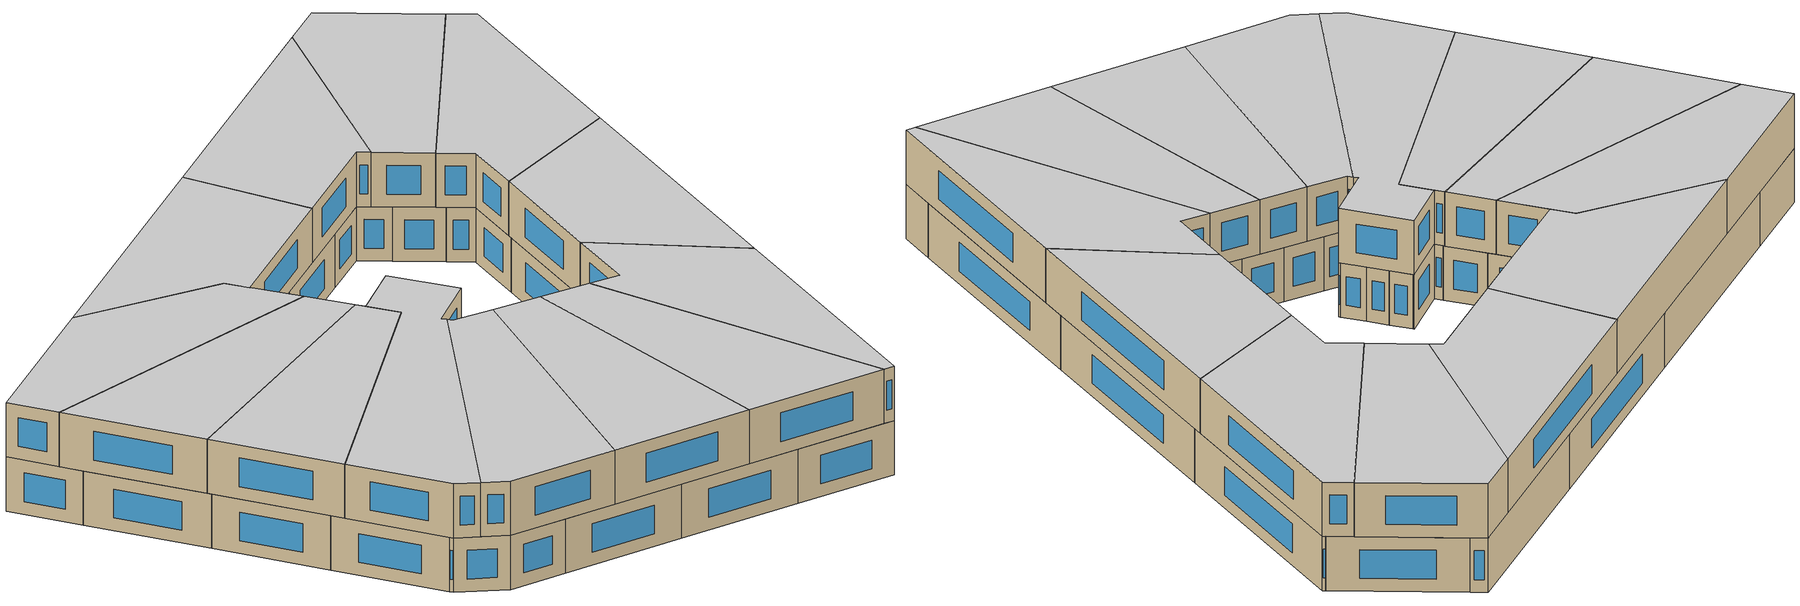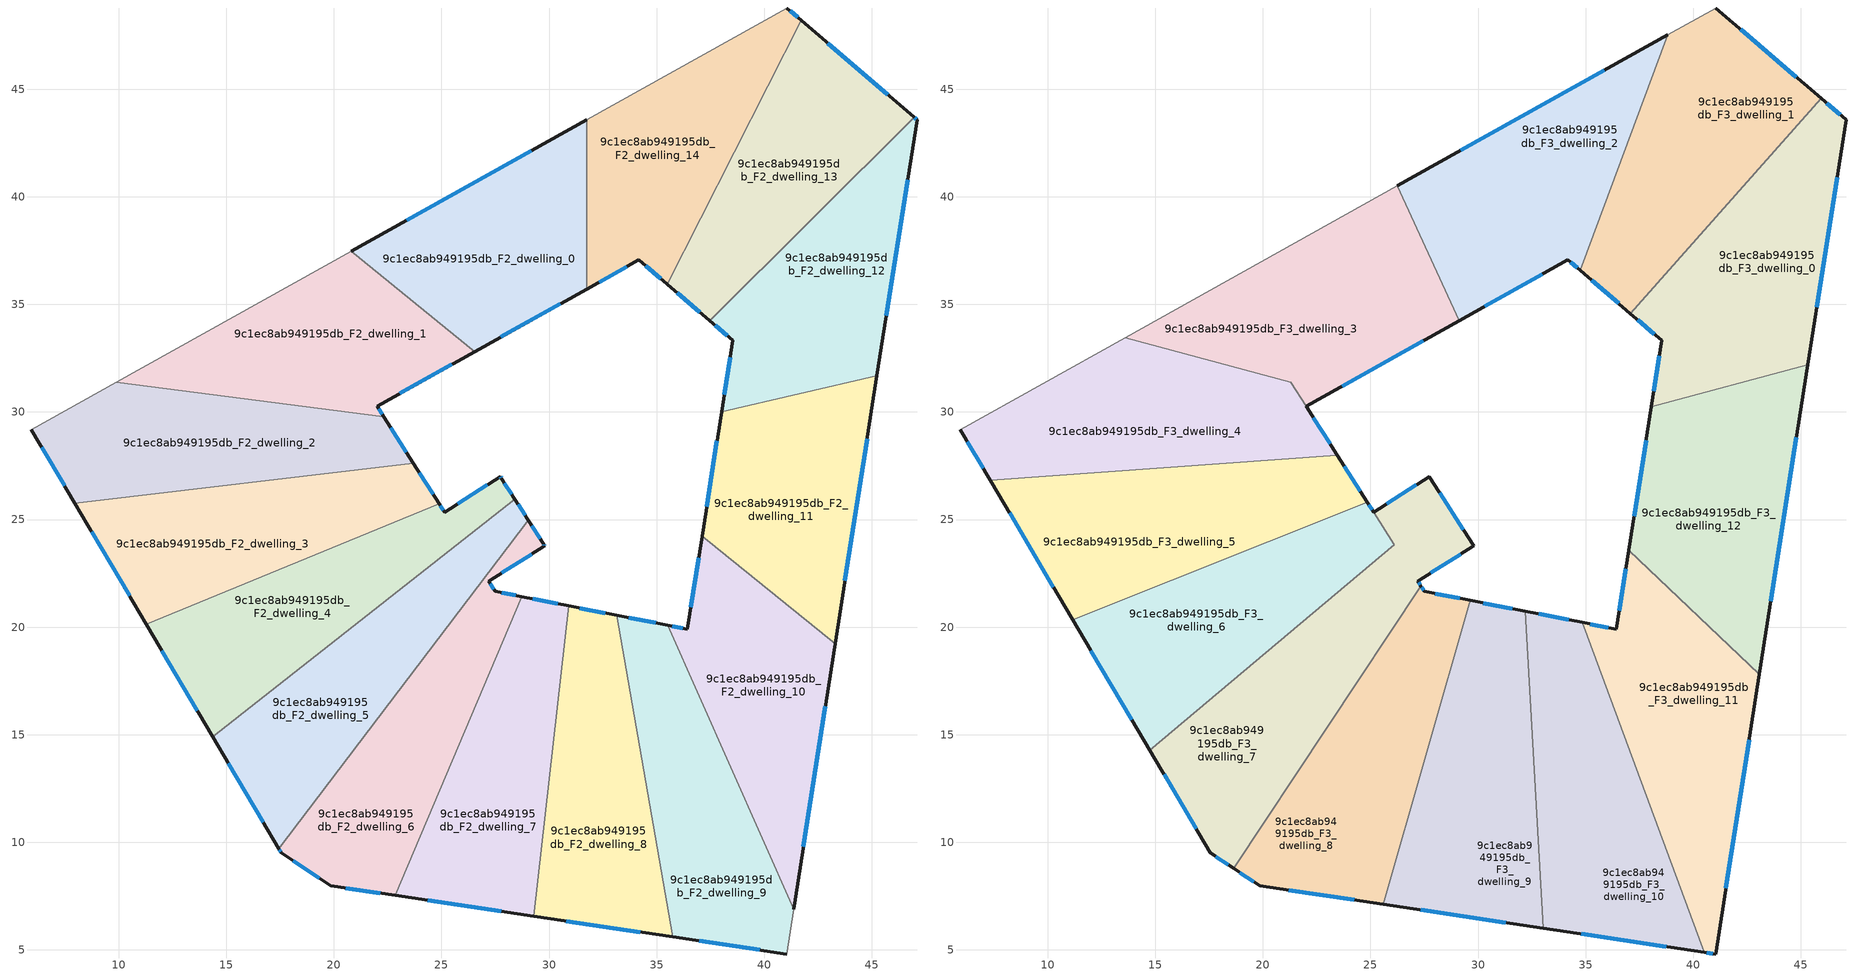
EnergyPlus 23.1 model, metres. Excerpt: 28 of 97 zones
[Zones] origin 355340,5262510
9c1ec8ab949195db_F2_dwelling_0
 floor to 9c1ec8ab949195db_F1_dwelling_0 (EU_floor_Construction): 31.76,43.58 31.76,35.71 26.54,32.8 20.81,37.46 z6
 wall outside (EU_wall_Construction): 26.54,32.8 31.76,35.71 / 31.76,43.58 20.81,37.46 z6:9
 wall to 9c1ec8ab949195db_F2_dwelling_1 (EU_wall_Construction): 20.81,37.46 26.54,32.8 z6:9
 wall to 9c1ec8ab949195db_F2_dwelling_14 (EU_wall_Construction): 31.76,35.71 31.76,43.58 z6:9
 window (EU_Window_Construction): 27.77,33.48 30.53,35.03 / 29.18,42.14 23.38,38.9 z6.7:8.3
9c1ec8ab949195db_F2_dwelling_1
 floor to 9c1ec8ab949195db_F1_dwelling_1 (EU_floor_Construction): 26.54,32.8 22.01,30.27 22.32,29.77 9.9,31.37 20.81,37.46 z6
 wall outside (EU_wall_Construction): 22.32,29.77 22.01,30.27 26.54,32.8 z6:9
 wall to 9c1ec8ab949195db_F2_dwelling_2 (EU_wall_Construction): 9.9,31.37 22.32,29.77 z6:9
 wall adiabatic (EU_wall_Construction): 20.81,37.46 9.9,31.37 z6:9
 window (EU_Window_Construction): 23.07,30.86 25.48,32.21 / 22.25,29.89 22.08,30.15 z6.7:8.3
9c1ec8ab949195db_F2_dwelling_10
 floor to 9c1ec8ab949195db_F1_dwelling_10 (EU_floor_Construction): 43.29,19.22 41.36,6.89 35.52,20.08 36.43,19.91 37.11,24.23 z6
 wall outside (EU_wall_Construction): 37.11,24.23 36.43,19.91 35.52,20.08 / 41.36,6.89 43.29,19.22 z6:9
 wall to 9c1ec8ab949195db_F2_dwelling_11 (EU_wall_Construction): 43.29,19.22 37.11,24.23 z6:9
 wall to 9c1ec8ab949195db_F2_dwelling_9 (EU_wall_Construction): 35.52,20.08 41.36,6.89 z6:9
 window (EU_Window_Construction): 36.22,19.95 35.73,20.04 / 36.95,23.21 36.59,20.92 / 41.82,9.79 42.84,16.33 z6.7:8.3
9c1ec8ab949195db_F2_dwelling_11
 floor to 9c1ec8ab949195db_F1_dwelling_11 (EU_floor_Construction): 45.24,31.68 43.29,19.22 37.11,24.23 38.02,30.01 z6
 wall outside (EU_wall_Construction): 38.02,30.01 37.11,24.23 / 43.29,19.22 45.24,31.68 z6:9
 wall to 9c1ec8ab949195db_F2_dwelling_12 (EU_wall_Construction): 45.24,31.68 38.02,30.01 z6:9
 window (EU_Window_Construction): 37.8,28.66 37.32,25.59 / 43.75,22.15 44.78,28.76 z6.7:8.3
 ceiling adiabatic (EU_roof_Construction): 43.29,19.22 45.24,31.68 38.02,30.01 37.11,24.23 z9
9c1ec8ab949195db_F2_dwelling_12
 floor to 9c1ec8ab949195db_F1_dwelling_12 (EU_floor_Construction): 47.1,43.57 45.24,31.68 38.02,30.01 38.53,33.32 37.46,34.24 46.96,43.69 z6
 wall outside (EU_wall_Construction): 37.46,34.24 38.53,33.32 38.02,30.01 / 45.24,31.68 47.1,43.57 46.96,43.69 z6:9
 wall to 9c1ec8ab949195db_F2_dwelling_13 (EU_wall_Construction): 46.96,43.69 37.46,34.24 z6:9
 window (EU_Window_Construction): 38.41,32.54 38.14,30.79 / 37.71,34.02 38.28,33.54 / 47.07,43.6 46.99,43.66 / 45.68,34.48 46.66,40.78 z6.7:8.3
9c1ec8ab949195db_F2_dwelling_13
 floor to 9c1ec8ab949195db_F1_dwelling_13 (EU_floor_Construction): 46.96,43.69 37.46,34.24 35.49,35.93 41.72,48.2 z6
 wall outside (EU_wall_Construction): 35.49,35.93 37.46,34.24 / 46.96,43.69 41.72,48.2 z6:9
 wall to 9c1ec8ab949195db_F2_dwelling_14 (EU_wall_Construction): 41.72,48.2 35.49,35.93 z6:9
 window (EU_Window_Construction): 35.96,35.54 37,34.64 / 45.73,44.75 42.95,47.14 z6.7:8.3
9c1ec8ab949195db_F2_dwelling_14
 floor to 9c1ec8ab949195db_F1_dwelling_14 (EU_floor_Construction): 41.72,48.2 35.49,35.93 34.18,37.06 31.76,35.71 31.76,43.58 41.05,48.77 z6
 wall outside (EU_wall_Construction): 31.76,35.71 34.18,37.06 35.49,35.93 / 41.72,48.2 41.05,48.77 z6:9
 wall adiabatic (EU_wall_Construction): 41.05,48.77 31.76,43.58 z6:9
 window (EU_Window_Construction): 34.49,36.8 35.19,36.2 / 32.32,36.03 33.61,36.75 / 41.56,48.33 41.21,48.64 z6.7:8.3
9c1ec8ab949195db_F2_dwelling_2
 floor to 9c1ec8ab949195db_F1_dwelling_2 (EU_floor_Construction): 22.32,29.77 23.7,27.62 7.96,25.76 5.95,29.17 9.9,31.37 z6
 wall outside (EU_wall_Construction): 23.7,27.62 22.32,29.77 / 5.95,29.17 7.96,25.76 z6:9
 wall to 9c1ec8ab949195db_F2_dwelling_3 (EU_wall_Construction): 7.96,25.76 23.7,27.62 z6:9
 wall adiabatic (EU_wall_Construction): 9.9,31.37 5.95,29.17 z6:9
 window (EU_Window_Construction): 23.38,28.12 22.65,29.27 / 6.42,28.37 7.49,26.56 z6.7:8.3
9c1ec8ab949195db_F2_dwelling_3
 floor to 9c1ec8ab949195db_F1_dwelling_3 (EU_floor_Construction): 23.7,27.62 24.9,25.74 11.29,20.13 7.96,25.76 z6
 wall outside (EU_wall_Construction): 24.9,25.74 23.7,27.62 / 7.96,25.76 11.29,20.13 z6:9
 wall to 9c1ec8ab949195db_F2_dwelling_4 (EU_wall_Construction): 11.29,20.13 24.9,25.74 z6:9
 window (EU_Window_Construction): 24.62,26.18 23.98,27.18 / 8.74,24.44 10.51,21.46 z6.7:8.3
9c1ec8ab949195db_F2_dwelling_4
 floor to 9c1ec8ab949195db_F1_dwelling_4 (EU_floor_Construction): 27.78,26.93 28.41,25.94 14.39,14.9 11.29,20.13 24.9,25.74 25.15,25.34 27.74,26.99 z6
 wall outside (EU_wall_Construction): 28.41,25.94 27.78,26.93 27.74,26.99 25.15,25.34 24.9,25.74 / 11.29,20.13 14.39,14.9 z6:9
 wall to 9c1ec8ab949195db_F2_dwelling_5 (EU_wall_Construction): 14.39,14.9 28.41,25.94 z6:9
 window (EU_Window_Construction): 27.13,26.6 25.76,25.73 / 27.77,26.94 27.75,26.98 / 28.27,26.17 27.93,26.69 / 12.02,18.9 13.66,16.13 / 25.09,25.44 24.96,25.65 z6.7:8.3
9c1ec8ab949195db_F2_dwelling_5
 floor to 9c1ec8ab949195db_F1_dwelling_5 (EU_floor_Construction): 28.41,25.94 29.03,24.98 17.45,9.71 14.39,14.9 z6
 wall outside (EU_wall_Construction): 29.03,24.98 28.41,25.94 / 14.39,14.9 17.45,9.71 z6:9
 wall to 9c1ec8ab949195db_F2_dwelling_6 (EU_wall_Construction): 17.45,9.71 29.03,24.98 z6:9
 window (EU_Window_Construction): 28.89,25.2 28.56,25.71 / 15.1,13.68 16.73,10.93 z6.7:8.3
9c1ec8ab949195db_F2_dwelling_6
 floor to 9c1ec8ab949195db_F1_dwelling_6 (EU_floor_Construction): 29.03,24.98 29.76,23.84 29.8,23.78 27.2,22.13 27.51,21.66 28.73,21.42 22.85,7.53 19.86,7.98 17.57,9.51 17.45,9.71 z6
 wall outside (EU_wall_Construction): 28.73,21.42 27.51,21.66 27.2,22.13 29.8,23.78 29.76,23.84 29.03,24.98 / 17.45,9.71 17.57,9.51 19.86,7.98 22.85,7.53 z6:9
 wall to 9c1ec8ab949195db_F2_dwelling_7 (EU_wall_Construction): 22.85,7.53 28.73,21.42 z6:9
 window (EU_Window_Construction): 29.79,23.8 29.77,23.83 / 27.81,22.52 29.19,23.4 / 27.44,21.77 27.27,22.02 / 28.44,21.48 27.79,21.6 / 20.56,7.88 22.15,7.64 / 18.11,9.15 19.32,8.34 / 17.48,9.66 17.54,9.56 / 29.59,24.11 29.2,24.71 z6.7:8.3
9c1ec8ab949195db_F2_dwelling_7
 floor to 9c1ec8ab949195db_F1_dwelling_7 (EU_floor_Construction): 30.91,20.99 29.29,6.57 22.85,7.53 28.73,21.42 z6
 wall outside (EU_wall_Construction): 30.91,20.99 28.73,21.42 / 22.85,7.53 29.29,6.57 z6:9
 wall to 9c1ec8ab949195db_F2_dwelling_8 (EU_wall_Construction): 29.29,6.57 30.91,20.99 z6:9
 window (EU_Window_Construction): 30.4,21.09 29.24,21.32 / 24.37,7.31 27.78,6.8 z6.7:8.3
9c1ec8ab949195db_F2_dwelling_8
 floor to 9c1ec8ab949195db_F1_dwelling_8 (EU_floor_Construction): 33.15,20.55 35.75,5.6 29.29,6.57 30.91,20.99 z6
 wall outside (EU_wall_Construction): 33.15,20.55 30.91,20.99 / 29.29,6.57 35.75,5.6 z6:9
 wall to 9c1ec8ab949195db_F2_dwelling_9 (EU_wall_Construction): 35.75,5.6 33.15,20.55 z6:9
 window (EU_Window_Construction): 32.62,20.65 31.43,20.89 / 30.81,6.34 34.23,5.83 z6.7:8.3
9c1ec8ab949195db_F2_dwelling_9
 floor to 9c1ec8ab949195db_F1_dwelling_9 (EU_floor_Construction): 35.52,20.08 41.36,6.89 41.04,4.81 35.75,5.6 33.15,20.55 z6
 wall outside (EU_wall_Construction): 35.52,20.08 33.15,20.55 / 35.75,5.6 41.04,4.81 z6:9
 wall adiabatic (EU_wall_Construction): 41.04,4.81 41.36,6.89 z6:9
 window (EU_Window_Construction): 34.96,20.19 33.7,20.44 / 36.99,5.42 39.8,5 z6.7:8.3
 ceiling adiabatic (EU_roof_Construction): 40.5,4.89 34.84,20.22 33.15,20.55 35.75,5.6 z9
9c1ec8ab949195db_F3_dwelling_0
 floor to 9c1ec8ab949195db_F2_dwelling_12 (EU_floor_Construction): 47.1,43.57 45.32,32.2 38.05,30.25 38.53,33.32 37.46,34.24 46.96,43.69 z9
 floor to 9c1ec8ab949195db_F2_dwelling_13 (EU_floor_Construction): 46.96,43.69 37.46,34.24 37.08,34.57 45.94,44.57 z9
 wall outside (EU_wall_Construction): 37.08,34.57 38.53,33.32 38.05,30.25 / 45.32,32.2 47.1,43.57 45.94,44.57 z9:12
 wall to 9c1ec8ab949195db_F3_dwelling_12 (EU_wall_Construction): 38.05,30.25 45.32,32.2 z9:12
 wall to 9c1ec8ab949195db_F3_dwelling_1 (EU_wall_Construction): 45.94,44.57 37.08,34.57 z9:12
 window (EU_Window_Construction): 38.42,32.6 38.16,30.97 / 37.42,34.28 38.19,33.61 / 46.83,43.81 46.21,44.33 / 45.74,34.87 46.68,40.9 z9.7:11.3
 ceiling to 9c1ec8ab949195db_F4_dwelling_0 (EU_floor_Construction): 45.32,32.2 47.1,43.57 45.94,44.57 37.08,34.57 38.53,33.32 38.05,30.25 z12
9c1ec8ab949195db_F3_dwelling_1
 floor to 9c1ec8ab949195db_F2_dwelling_13 (EU_floor_Construction): 45.94,44.57 37.08,34.57 35.49,35.93 41.72,48.2 z9
 floor to 9c1ec8ab949195db_F2_dwelling_14 (EU_floor_Construction): 41.72,48.2 35.49,35.93 34.74,36.58 38.82,47.52 41.05,48.77 z9
 wall outside (EU_wall_Construction): 34.74,36.58 37.08,34.57 / 45.94,44.57 41.05,48.77 z9:12
 wall to 9c1ec8ab949195db_F3_dwelling_2 (EU_wall_Construction): 38.82,47.52 34.74,36.58 z9:12
 wall adiabatic (EU_wall_Construction): 41.05,48.77 38.82,47.52 z9:12
 window (EU_Window_Construction): 35.29,36.11 36.53,35.04 / 44.79,45.56 42.2,47.78 z9.7:11.3
 ceiling to 9c1ec8ab949195db_F4_dwelling_1 (EU_floor_Construction): 37.08,34.57 45.94,44.57 41.05,48.77 38.82,47.52 34.74,36.58 z12
9c1ec8ab949195db_F3_dwelling_10
 floor adiabatic (EU_floor_Construction): 34.84,20.22 40.5,4.89 35.75,5.6 33.15,20.55 z9
 floor to 9c1ec8ab949195db_F2_dwelling_8 (EU_floor_Construction): 33.15,20.55 35.75,5.6 33.03,6.01 32.2,20.74 z9
 wall outside (EU_wall_Construction): 34.84,20.22 32.2,20.74 / 33.03,6.01 40.5,4.89 z9:12
 wall to 9c1ec8ab949195db_F3_dwelling_11 (EU_wall_Construction): 40.5,4.89 34.84,20.22 z9:12
 wall to 9c1ec8ab949195db_F3_dwelling_9 (EU_wall_Construction): 32.2,20.74 33.03,6.01 z9:12
 window (EU_Window_Construction): 34.22,20.34 32.82,20.62 / 34.79,5.75 38.75,5.15 z9.7:11.3
 ceiling to 9c1ec8ab949195db_F4_dwelling_10 (EU_floor_Construction): 40.5,4.89 34.84,20.22 32.2,20.74 33.03,6.01 z12
9c1ec8ab949195db_F3_dwelling_11
 floor to 9c1ec8ab949195db_F2_dwelling_10 (EU_floor_Construction): 43.07,17.82 41.36,6.89 35.52,20.08 36.43,19.91 37.01,23.58 z9
 floor to 9c1ec8ab949195db_F2_dwelling_9 (EU_floor_Construction): 35.52,20.08 41.36,6.89 41.04,4.81 40.5,4.89 34.84,20.22 z9
 wall outside (EU_wall_Construction): 37.01,23.58 36.43,19.91 34.84,20.22 / 40.5,4.89 41.04,4.81 43.07,17.82 z9:12
 wall to 9c1ec8ab949195db_F3_dwelling_12 (EU_wall_Construction): 43.07,17.82 37.01,23.58 z9:12
 window (EU_Window_Construction): 36.06,19.98 35.21,20.14 / 36.87,22.72 36.57,20.77 / 41.52,7.87 42.6,14.77 / 40.63,4.87 40.91,4.83 z9.7:11.3
 ceiling to 9c1ec8ab949195db_F4_dwelling_11 (EU_floor_Construction): 41.04,4.81 43.07,17.82 37.01,23.58 36.43,19.91 34.84,20.22 40.5,4.89 z12
9c1ec8ab949195db_F3_dwelling_12
 floor to 9c1ec8ab949195db_F2_dwelling_12 (EU_floor_Construction): 45.32,32.2 45.24,31.68 38.02,30.01 38.05,30.25 z9
 floor to 9c1ec8ab949195db_F2_dwelling_10 (EU_floor_Construction): 43.29,19.22 43.07,17.82 37.01,23.58 37.11,24.23 z9
 floor adiabatic (EU_floor_Construction): 45.32,32.2 43.07,17.82 43.29,19.22 37.11,24.23 37.01,23.58 38.05,30.25 38.02,30.01 45.24,31.68 z9
 wall outside (EU_wall_Construction): 38.05,30.25 37.01,23.58 / 43.07,17.82 45.32,32.2 z9:12
 window (EU_Window_Construction): 37.81,28.69 37.25,25.15 / 43.6,21.2 44.79,28.82 z9.7:11.3
 ceiling to 9c1ec8ab949195db_F4_dwelling_12 (EU_floor_Construction): 43.07,17.82 45.32,32.2 38.05,30.25 37.01,23.58 z12
9c1ec8ab949195db_F3_dwelling_2
 floor to 9c1ec8ab949195db_F2_dwelling_14 (EU_floor_Construction): 38.82,47.52 34.74,36.58 34.18,37.06 31.76,35.71 31.76,43.57 z9
 floor to 9c1ec8ab949195db_F2_dwelling_0 (EU_floor_Construction): 31.76,43.57 31.76,35.71 29.13,34.25 26.25,40.5 z9
 wall outside (EU_wall_Construction): 29.13,34.25 34.18,37.06 34.74,36.58 / 38.82,47.52 26.25,40.5 z9:12
 wall to 9c1ec8ab949195db_F3_dwelling_3 (EU_wall_Construction): 26.25,40.5 29.13,34.25 z9:12
 window (EU_Window_Construction): 34.31,36.95 34.61,36.69 / 30.32,34.91 33,36.4 / 35.86,45.87 29.2,42.15 z9.7:11.3
 ceiling to 9c1ec8ab949195db_F4_dwelling_2 (EU_floor_Construction): 34.74,36.58 38.82,47.52 26.25,40.5 29.13,34.25 34.18,37.06 z12
9c1ec8ab949195db_F3_dwelling_3
 floor to 9c1ec8ab949195db_F2_dwelling_1 (EU_floor_Construction): 26.54,32.8 22.01,30.27 21.3,31.38 13.62,33.45 20.81,37.46 z9
 floor to 9c1ec8ab949195db_F2_dwelling_0 (EU_floor_Construction): 26.25,40.5 29.13,34.25 26.54,32.8 20.81,37.46 z9
 wall outside (EU_wall_Construction): 22.01,30.27 29.13,34.25 z9:12
 wall adiabatic (EU_wall_Construction): 26.25,40.5 13.62,33.45 z9:12
 wall to 9c1ec8ab949195db_F3_dwelling_4 (EU_wall_Construction): 13.62,33.45 21.3,31.38 22.01,30.27 z9:12
 window (EU_Window_Construction): 23.68,31.2 27.46,33.31 z9.7:11.3
 ceiling to 9c1ec8ab949195db_F4_dwelling_3 (EU_floor_Construction): 29.13,34.25 26.25,40.5 13.62,33.45 21.3,31.38 22.01,30.27 z12
9c1ec8ab949195db_F3_dwelling_4
 floor to 9c1ec8ab949195db_F2_dwelling_2 (EU_floor_Construction): 22.32,29.77 23.47,27.98 7.33,26.83 5.95,29.17 9.9,31.37 z9
 floor to 9c1ec8ab949195db_F2_dwelling_1 (EU_floor_Construction): 21.3,31.38 22.32,29.77 9.9,31.37 13.62,33.45 z9
 wall outside (EU_wall_Construction): 23.47,27.98 22.01,30.26 / 5.95,29.17 7.33,26.83 z9:12
 wall to 9c1ec8ab949195db_F3_dwelling_5 (EU_wall_Construction): 7.33,26.83 23.47,27.98 z9:12
 wall adiabatic (EU_wall_Construction): 13.62,33.45 5.95,29.17 z9:12
 window (EU_Window_Construction): 23.13,28.51 22.35,29.73 / 6.28,28.62 7.01,27.38 z9.7:11.3
 ceiling to 9c1ec8ab949195db_F4_dwelling_4 (EU_floor_Construction): 23.47,27.98 21.3,31.38 13.62,33.45 5.95,29.17 7.33,26.83 z12
9c1ec8ab949195db_F3_dwelling_5
 floor to 9c1ec8ab949195db_F2_dwelling_3 (EU_floor_Construction): 23.7,27.62 24.85,25.8 11.17,20.33 7.96,25.76 z9
 floor to 9c1ec8ab949195db_F2_dwelling_2 (EU_floor_Construction): 23.47,27.98 23.7,27.62 7.96,25.76 7.33,26.83 z9
 wall outside (EU_wall_Construction): 24.85,25.8 23.47,27.98 / 7.33,26.83 11.17,20.33 z9:12
 wall to 9c1ec8ab949195db_F3_dwelling_6 (EU_wall_Construction): 11.17,20.33 24.85,25.8 z9:12
 window (EU_Window_Construction): 24.53,26.32 23.79,27.47 / 8.23,25.31 10.27,21.86 z9.7:11.3
 ceiling to 9c1ec8ab949195db_F4_dwelling_5 (EU_floor_Construction): 24.85,25.8 23.47,27.98 7.33,26.83 11.17,20.33 z12
9c1ec8ab949195db_F3_dwelling_6
 floor to 9c1ec8ab949195db_F2_dwelling_4 (EU_floor_Construction): 24.9,25.74 25.98,24.02 14.39,14.9 11.29,20.13 z9
 floor to 9c1ec8ab949195db_F2_dwelling_3 (EU_floor_Construction): 24.87,25.78 24.9,25.74 11.29,20.13 11.17,20.33 24.85,25.8 z9
 floor to 9c1ec8ab949195db_F2_dwelling_5 (EU_floor_Construction): 25.98,24.02 26.11,23.82 14.75,14.28 14.39,14.9 z9
 wall outside (EU_wall_Construction): 11.17,20.33 14.75,14.28 / 25.15,25.34 24.85,25.8 z9:12
 wall to 9c1ec8ab949195db_F3_dwelling_7 (EU_wall_Construction): 14.75,14.28 26.11,23.82 25.15,25.34 z9:12
 window (EU_Window_Construction): 12.01,18.91 13.91,15.7 / 25.08,25.45 24.92,25.7 z9.7:11.3
 ceiling to 9c1ec8ab949195db_F4_dwelling_6 (EU_floor_Construction): 26.11,23.82 24.85,25.8 11.17,20.33 14.75,14.28 z12
9c1ec8ab949195db_F3_dwelling_7
 floor to 9c1ec8ab949195db_F2_dwelling_5 (EU_floor_Construction): 28.41,25.94 29.03,24.98 17.45,9.71 14.75,14.28 26.11,23.83 25.99,24.03 z9
 floor to 9c1ec8ab949195db_F2_dwelling_4 (EU_floor_Construction): 27.78,26.93 28.41,25.94 25.99,24.03 25.15,25.34 27.74,26.99 z9
 floor to 9c1ec8ab949195db_F2_dwelling_6 (EU_floor_Construction): 29.03,24.98 29.76,23.84 29.8,23.78 27.2,22.13 27.35,21.91 18.65,8.79 17.57,9.51 17.45,9.71 z9
 wall outside (EU_wall_Construction): 27.35,21.91 27.2,22.13 29.8,23.78 27.74,26.99 25.15,25.34 / 14.75,14.28 17.57,9.51 18.65,8.79 z9:12
 wall to 9c1ec8ab949195db_F3_dwelling_8 (EU_wall_Construction): 18.65,8.79 27.35,21.91 z9:12
 window (EU_Window_Construction): 27.31,21.96 27.24,22.08 / 17.82,9.34 18.4,8.96 / 15.41,13.16 16.91,10.63 / 27.13,26.6 25.76,25.73 / 29.31,24.54 28.22,26.24 / 27.81,22.52 29.19,23.4 z9.7:11.3
 ceiling to 9c1ec8ab949195db_F4_dwelling_7 (EU_floor_Construction): 18.65,8.79 27.35,21.91 27.2,22.13 29.8,23.78 27.74,26.99 25.15,25.34 26.11,23.83 14.75,14.28 17.57,9.51 z12
9c1ec8ab949195db_F3_dwelling_8
 floor to 9c1ec8ab949195db_F2_dwelling_6 (EU_floor_Construction): 28.73,21.42 22.85,7.53 19.86,7.98 18.65,8.79 27.35,21.91 27.51,21.66 z9
 floor to 9c1ec8ab949195db_F2_dwelling_7 (EU_floor_Construction): 29.65,21.24 25.59,7.12 22.85,7.53 28.73,21.42 z9
 wall outside (EU_wall_Construction): 29.65,21.24 27.51,21.66 27.35,21.91 / 18.65,8.79 19.86,7.98 25.59,7.12 z9:12
 wall to 9c1ec8ab949195db_F3_dwelling_9 (EU_wall_Construction): 25.59,7.12 29.65,21.24 z9:12
 window (EU_Window_Construction): 27.47,21.72 27.38,21.85 / 29.15,21.34 28.01,21.56 / 21.21,7.78 24.25,7.33 / 18.93,8.6 19.58,8.17 z9.7:11.3
 ceiling to 9c1ec8ab949195db_F4_dwelling_8 (EU_floor_Construction): 25.59,7.12 29.65,21.24 27.51,21.66 27.35,21.91 18.65,8.79 19.86,7.98 z12
9c1ec8ab949195db_F3_dwelling_9
 floor to 9c1ec8ab949195db_F2_dwelling_7 (EU_floor_Construction): 30.91,20.99 29.29,6.57 25.59,7.12 29.65,21.24 z9
 floor to 9c1ec8ab949195db_F2_dwelling_8 (EU_floor_Construction): 32.2,20.74 33.03,6.01 29.29,6.57 30.91,20.99 z9
 wall outside (EU_wall_Construction): 32.2,20.74 29.65,21.24 / 25.59,7.12 33.03,6.01 z9:12
 window (EU_Window_Construction): 31.6,20.85 30.25,21.12 / 27.34,6.86 31.28,6.27 z9.7:11.3
 ceiling to 9c1ec8ab949195db_F4_dwelling_9 (EU_floor_Construction): 33.03,6.01 32.2,20.74 29.65,21.24 25.59,7.12 z12
[Building]
EU S2 Campaign: North Axis=0; Terrain=City; Solar Distribution=FullExterior
[Site:Location]
Budapest.Ferenc.Liszt.Intl.AP: Latitude=47.437; Longitude=19.256; Time Zone=1; Elevation=185
[SizingPeriod:WeatherFileDays]
AnnualSizingPeriod: Begin Month=1; Begin Day of Month=1; End Month=12; End Day of Month=31; Day of Week for Start Day=Monday; Use Weather File Daylight Saving Period=No; Use Weather File Rain and Snow Indicators=No
[MATERIAL]
EU_InternalMass_Material: Roughness=MediumRough; Thickness=0.1; Conductivity=1; Density=1800; Specific Heat=900; Thermal Absorptance=0.9; Solar Absorptance=0.7; Visible Absorptance=0.7
[MATERIAL:NOMASS] Roughness=MediumRough; Thermal Absorptance=0.9; Solar Absorptance=0.7; Visible Absorptance=0.7
Name | Thermal Resistance
EU_wall_NoMass | 0.832559
EU_roof_NoMass | 1.39638
EU_floor_NoMass | 0.872794
[WINDOWMATERIAL:SIMPLEGLAZINGSYSTEM]
EU_Window_SimpleGlazing: UFactor=2.79869; Solar Heat Gain Coefficient=0.75; Visible Transmittance=0.75
[CONSTRUCTION]
EU_wall_Construction: EU_wall_NoMass
EU_roof_Construction: EU_roof_NoMass
EU_floor_Construction: EU_floor_NoMass
EU_Window_Construction: EU_Window_SimpleGlazing
EU_InternalMass_Construction: EU_InternalMass_Material
[ZONE] Type=1; Multiplier=1; Ceiling Height=autocalculate; Floor Area=autocalculate; Part of Total Floor Area=Yes
Name | Volume
9c1ec8ab949195db_F2_dwelling_0 | 190.595
9c1ec8ab949195db_F3_dwelling_0 | 219.926
9c1ec8ab949195db_F2_dwelling_1 | 190.641
9c1ec8ab949195db_F3_dwelling_1 | 219.93
9c1ec8ab949195db_F2_dwelling_10 | 190.613
9c1ec8ab949195db_F3_dwelling_10 | 219.934
9c1ec8ab949195db_F2_dwelling_11; 9c1ec8ab949195db_F2_dwelling_14 | 190.59
9c1ec8ab949195db_F3_dwelling_11 | 219.931
9c1ec8ab949195db_F2_dwelling_12; 9c1ec8ab949195db_F2_dwelling_5 | 190.606
9c1ec8ab949195db_F3_dwelling_12 | 219.928
9c1ec8ab949195db_F2_dwelling_13 | 190.608
9c1ec8ab949195db_F2_dwelling_2 | 190.601
9c1ec8ab949195db_F3_dwelling_2 | 219.951
9c1ec8ab949195db_F2_dwelling_3 | 190.552
9c1ec8ab949195db_F3_dwelling_3 | 222.404
9c1ec8ab949195db_F2_dwelling_4 | 190.64
9c1ec8ab949195db_F3_dwelling_4 | 217.403
9c1ec8ab949195db_F3_dwelling_5; 9c1ec8ab949195db_F3_dwelling_9 | 219.91
9c1ec8ab949195db_F2_dwelling_6 | 190.645
9c1ec8ab949195db_F3_dwelling_6 | 205.243
9c1ec8ab949195db_F2_dwelling_7 | 190.575
9c1ec8ab949195db_F3_dwelling_7 | 238.724
9c1ec8ab949195db_F2_dwelling_8 | 190.598
9c1ec8ab949195db_F3_dwelling_8 | 215.86
9c1ec8ab949195db_F2_dwelling_9 | 190.579
[INTERNALMASS] Construction=EU_InternalMass_Construction
Name | Zone or ZoneList | Surface Area
9c1ec8ab949195db_F2_dwelling_0_EU_InternalMass | 9c1ec8ab949195db_F2_dwelling_0 | 63.5318
9c1ec8ab949195db_F2_dwelling_1_EU_InternalMass | 9c1ec8ab949195db_F2_dwelling_1 | 63.547
9c1ec8ab949195db_F2_dwelling_2_EU_InternalMass | 9c1ec8ab949195db_F2_dwelling_2 | 63.5336
9c1ec8ab949195db_F2_dwelling_3_EU_InternalMass | 9c1ec8ab949195db_F2_dwelling_3 | 63.5174
9c1ec8ab949195db_F2_dwelling_4_EU_InternalMass | 9c1ec8ab949195db_F2_dwelling_4 | 63.5458
9c1ec8ab949195db_F2_dwelling_5_EU_InternalMass | 9c1ec8ab949195db_F2_dwelling_5 | 63.5355
9c1ec8ab949195db_F2_dwelling_6_EU_InternalMass | 9c1ec8ab949195db_F2_dwelling_6 | 63.5482
9c1ec8ab949195db_F2_dwelling_7_EU_InternalMass | 9c1ec8ab949195db_F2_dwelling_7 | 63.5251
9c1ec8ab949195db_F2_dwelling_8_EU_InternalMass | 9c1ec8ab949195db_F2_dwelling_8 | 63.5324
9c1ec8ab949195db_F2_dwelling_9_EU_InternalMass | 9c1ec8ab949195db_F2_dwelling_9 | 63.5264
9c1ec8ab949195db_F2_dwelling_10_EU_InternalMass | 9c1ec8ab949195db_F2_dwelling_10 | 63.5374
9c1ec8ab949195db_F2_dwelling_11_EU_InternalMass | 9c1ec8ab949195db_F2_dwelling_11 | 63.5301
9c1ec8ab949195db_F2_dwelling_12_EU_InternalMass | 9c1ec8ab949195db_F2_dwelling_12 | 63.5353
9c1ec8ab949195db_F2_dwelling_13_EU_InternalMass | 9c1ec8ab949195db_F2_dwelling_13 | 63.5361
9c1ec8ab949195db_F2_dwelling_14_EU_InternalMass | 9c1ec8ab949195db_F2_dwelling_14 | 63.5301
9c1ec8ab949195db_F3_dwelling_0_EU_InternalMass | 9c1ec8ab949195db_F3_dwelling_0 | 73.3084
9c1ec8ab949195db_F3_dwelling_1_EU_InternalMass | 9c1ec8ab949195db_F3_dwelling_1 | 73.3103
9c1ec8ab949195db_F3_dwelling_2_EU_InternalMass | 9c1ec8ab949195db_F3_dwelling_2 | 73.3169
9c1ec8ab949195db_F3_dwelling_3_EU_InternalMass | 9c1ec8ab949195db_F3_dwelling_3 | 74.1356
9c1ec8ab949195db_F3_dwelling_4_EU_InternalMass | 9c1ec8ab949195db_F3_dwelling_4 | 72.4766
9c1ec8ab949195db_F3_dwelling_5_EU_InternalMass | 9c1ec8ab949195db_F3_dwelling_5 | 73.3035
9c1ec8ab949195db_F3_dwelling_6_EU_InternalMass | 9c1ec8ab949195db_F3_dwelling_6 | 68.42
9c1ec8ab949195db_F3_dwelling_7_EU_InternalMass | 9c1ec8ab949195db_F3_dwelling_7 | 79.5736
9c1ec8ab949195db_F3_dwelling_8_EU_InternalMass | 9c1ec8ab949195db_F3_dwelling_8 | 71.9534
9c1ec8ab949195db_F3_dwelling_9_EU_InternalMass | 9c1ec8ab949195db_F3_dwelling_9 | 73.3032
9c1ec8ab949195db_F3_dwelling_10_EU_InternalMass | 9c1ec8ab949195db_F3_dwelling_10 | 73.3113
9c1ec8ab949195db_F3_dwelling_11_EU_InternalMass | 9c1ec8ab949195db_F3_dwelling_11 | 73.3106
9c1ec8ab949195db_F3_dwelling_12_EU_InternalMass | 9c1ec8ab949195db_F3_dwelling_12 | 73.3095
[OTHEREQUIPMENT] Fuel Type=Electricity; Design Level Calculation Method=Watts/Area; Power per Zone Floor Area=1; Fraction Latent=0; Fraction Radiant=0; Fraction Lost=0; Carbon Dioxide Generation Rate=0; EndUse Subcategory=EU_Step8_InternalGains
Name | Zone or ZoneList or Space or SpaceList | Schedule
EU_Step8_InternalGain_9c1ec8ab949195db_F2_dwelling_0_f000 | 9c1ec8ab949195db_F2_dwelling_0 | EU_Step8_GainSchedule_9c1ec8ab949195db_F2_dwelling_0_f000
EU_Step8_InternalGain_9c1ec8ab949195db_F2_dwelling_1_f000 | 9c1ec8ab949195db_F2_dwelling_1 | EU_Step8_GainSchedule_9c1ec8ab949195db_F2_dwelling_1_f000
EU_Step8_InternalGain_9c1ec8ab949195db_F2_dwelling_2_f000 | 9c1ec8ab949195db_F2_dwelling_2 | EU_Step8_GainSchedule_9c1ec8ab949195db_F2_dwelling_2_f000
EU_Step8_InternalGain_9c1ec8ab949195db_F2_dwelling_3_f000 | 9c1ec8ab949195db_F2_dwelling_3 | EU_Step8_GainSchedule_9c1ec8ab949195db_F2_dwelling_3_f000
EU_Step8_InternalGain_9c1ec8ab949195db_F2_dwelling_4_f000 | 9c1ec8ab949195db_F2_dwelling_4 | EU_Step8_GainSchedule_9c1ec8ab949195db_F2_dwelling_4_f000
EU_Step8_InternalGain_9c1ec8ab949195db_F2_dwelling_5_f000 | 9c1ec8ab949195db_F2_dwelling_5 | EU_Step8_GainSchedule_9c1ec8ab949195db_F2_dwelling_5_f000
EU_Step8_InternalGain_9c1ec8ab949195db_F2_dwelling_6_f000 | 9c1ec8ab949195db_F2_dwelling_6 | EU_Step8_GainSchedule_9c1ec8ab949195db_F2_dwelling_6_f000
EU_Step8_InternalGain_9c1ec8ab949195db_F2_dwelling_7_f000 | 9c1ec8ab949195db_F2_dwelling_7 | EU_Step8_GainSchedule_9c1ec8ab949195db_F2_dwelling_7_f000
EU_Step8_InternalGain_9c1ec8ab949195db_F2_dwelling_8_f000 | 9c1ec8ab949195db_F2_dwelling_8 | EU_Step8_GainSchedule_9c1ec8ab949195db_F2_dwelling_8_f000
EU_Step8_InternalGain_9c1ec8ab949195db_F2_dwelling_9_f000 | 9c1ec8ab949195db_F2_dwelling_9 | EU_Step8_GainSchedule_9c1ec8ab949195db_F2_dwelling_9_f000
EU_Step8_InternalGain_9c1ec8ab949195db_F2_dwelling_10_f000 | 9c1ec8ab949195db_F2_dwelling_10 | EU_Step8_GainSchedule_9c1ec8ab949195db_F2_dwelling_10_f000
EU_Step8_InternalGain_9c1ec8ab949195db_F2_dwelling_11_f000 | 9c1ec8ab949195db_F2_dwelling_11 | EU_Step8_GainSchedule_9c1ec8ab949195db_F2_dwelling_11_f000
EU_Step8_InternalGain_9c1ec8ab949195db_F2_dwelling_12_f000 | 9c1ec8ab949195db_F2_dwelling_12 | EU_Step8_GainSchedule_9c1ec8ab949195db_F2_dwelling_12_f000
EU_Step8_InternalGain_9c1ec8ab949195db_F2_dwelling_13_f000 | 9c1ec8ab949195db_F2_dwelling_13 | EU_Step8_GainSchedule_9c1ec8ab949195db_F2_dwelling_13_f000
EU_Step8_InternalGain_9c1ec8ab949195db_F2_dwelling_14_f000 | 9c1ec8ab949195db_F2_dwelling_14 | EU_Step8_GainSchedule_9c1ec8ab949195db_F2_dwelling_14_f000
EU_Step8_InternalGain_9c1ec8ab949195db_F3_dwelling_0_f000 | 9c1ec8ab949195db_F3_dwelling_0 | EU_Step8_GainSchedule_9c1ec8ab949195db_F3_dwelling_0_f000
EU_Step8_InternalGain_9c1ec8ab949195db_F3_dwelling_1_f000 | 9c1ec8ab949195db_F3_dwelling_1 | EU_Step8_GainSchedule_9c1ec8ab949195db_F3_dwelling_1_f000
EU_Step8_InternalGain_9c1ec8ab949195db_F3_dwelling_2_f000 | 9c1ec8ab949195db_F3_dwelling_2 | EU_Step8_GainSchedule_9c1ec8ab949195db_F3_dwelling_2_f000
EU_Step8_InternalGain_9c1ec8ab949195db_F3_dwelling_3_f000 | 9c1ec8ab949195db_F3_dwelling_3 | EU_Step8_GainSchedule_9c1ec8ab949195db_F3_dwelling_3_f000
EU_Step8_InternalGain_9c1ec8ab949195db_F3_dwelling_4_f000 | 9c1ec8ab949195db_F3_dwelling_4 | EU_Step8_GainSchedule_9c1ec8ab949195db_F3_dwelling_4_f000
EU_Step8_InternalGain_9c1ec8ab949195db_F3_dwelling_5_f000 | 9c1ec8ab949195db_F3_dwelling_5 | EU_Step8_GainSchedule_9c1ec8ab949195db_F3_dwelling_5_f000
EU_Step8_InternalGain_9c1ec8ab949195db_F3_dwelling_6_f000 | 9c1ec8ab949195db_F3_dwelling_6 | EU_Step8_GainSchedule_9c1ec8ab949195db_F3_dwelling_6_f000
EU_Step8_InternalGain_9c1ec8ab949195db_F3_dwelling_7_f000 | 9c1ec8ab949195db_F3_dwelling_7 | EU_Step8_GainSchedule_9c1ec8ab949195db_F3_dwelling_7_f000
EU_Step8_InternalGain_9c1ec8ab949195db_F3_dwelling_8_f000 | 9c1ec8ab949195db_F3_dwelling_8 | EU_Step8_GainSchedule_9c1ec8ab949195db_F3_dwelling_8_f000
EU_Step8_InternalGain_9c1ec8ab949195db_F3_dwelling_9_f000 | 9c1ec8ab949195db_F3_dwelling_9 | EU_Step8_GainSchedule_9c1ec8ab949195db_F3_dwelling_9_f000
EU_Step8_InternalGain_9c1ec8ab949195db_F3_dwelling_10_f000 | 9c1ec8ab949195db_F3_dwelling_10 | EU_Step8_GainSchedule_9c1ec8ab949195db_F3_dwelling_10_f000
EU_Step8_InternalGain_9c1ec8ab949195db_F3_dwelling_11_f000 | 9c1ec8ab949195db_F3_dwelling_11 | EU_Step8_GainSchedule_9c1ec8ab949195db_F3_dwelling_11_f000
EU_Step8_InternalGain_9c1ec8ab949195db_F3_dwelling_12_f000 | 9c1ec8ab949195db_F3_dwelling_12 | EU_Step8_GainSchedule_9c1ec8ab949195db_F3_dwelling_12_f000
[ZONEVENTILATION:DESIGNFLOWRATE] Schedule=EU_AlwaysOn; Design Flow Rate Calculation Method=AirChanges/Hour; Air Changes per Hour=0.475469; Ventilation Type=Natural; Fan Pressure Rise=0; Fan Total Efficiency=1; Constant Term Coefficient=1; Temperature Term Coefficient=0; Velocity Term Coefficient=0; Velocity Squared Term Coefficient=0; Minimum Indoor Temperature=-100; Maximum Indoor Temperature=100; Delta Temperature=-100; Minimum Outdoor Temperature=-100; Maximum Outdoor Temperature=100; Maximum Wind Speed=40
Name | Zone or ZoneList or Space or SpaceList
EU_ConstantAir_9c1ec8ab949195db_F2_dwelling_0 | 9c1ec8ab949195db_F2_dwelling_0
EU_ConstantAir_9c1ec8ab949195db_F2_dwelling_1 | 9c1ec8ab949195db_F2_dwelling_1
EU_ConstantAir_9c1ec8ab949195db_F2_dwelling_2 | 9c1ec8ab949195db_F2_dwelling_2
EU_ConstantAir_9c1ec8ab949195db_F2_dwelling_3 | 9c1ec8ab949195db_F2_dwelling_3
EU_ConstantAir_9c1ec8ab949195db_F2_dwelling_4 | 9c1ec8ab949195db_F2_dwelling_4
EU_ConstantAir_9c1ec8ab949195db_F2_dwelling_5 | 9c1ec8ab949195db_F2_dwelling_5
EU_ConstantAir_9c1ec8ab949195db_F2_dwelling_6 | 9c1ec8ab949195db_F2_dwelling_6
EU_ConstantAir_9c1ec8ab949195db_F2_dwelling_7 | 9c1ec8ab949195db_F2_dwelling_7
EU_ConstantAir_9c1ec8ab949195db_F2_dwelling_8 | 9c1ec8ab949195db_F2_dwelling_8
EU_ConstantAir_9c1ec8ab949195db_F2_dwelling_9 | 9c1ec8ab949195db_F2_dwelling_9
EU_ConstantAir_9c1ec8ab949195db_F2_dwelling_10 | 9c1ec8ab949195db_F2_dwelling_10
EU_ConstantAir_9c1ec8ab949195db_F2_dwelling_11 | 9c1ec8ab949195db_F2_dwelling_11
EU_ConstantAir_9c1ec8ab949195db_F2_dwelling_12 | 9c1ec8ab949195db_F2_dwelling_12
EU_ConstantAir_9c1ec8ab949195db_F2_dwelling_13 | 9c1ec8ab949195db_F2_dwelling_13
EU_ConstantAir_9c1ec8ab949195db_F2_dwelling_14 | 9c1ec8ab949195db_F2_dwelling_14
EU_ConstantAir_9c1ec8ab949195db_F3_dwelling_0 | 9c1ec8ab949195db_F3_dwelling_0
EU_ConstantAir_9c1ec8ab949195db_F3_dwelling_1 | 9c1ec8ab949195db_F3_dwelling_1
EU_ConstantAir_9c1ec8ab949195db_F3_dwelling_2 | 9c1ec8ab949195db_F3_dwelling_2
EU_ConstantAir_9c1ec8ab949195db_F3_dwelling_3 | 9c1ec8ab949195db_F3_dwelling_3
EU_ConstantAir_9c1ec8ab949195db_F3_dwelling_4 | 9c1ec8ab949195db_F3_dwelling_4
EU_ConstantAir_9c1ec8ab949195db_F3_dwelling_5 | 9c1ec8ab949195db_F3_dwelling_5
EU_ConstantAir_9c1ec8ab949195db_F3_dwelling_6 | 9c1ec8ab949195db_F3_dwelling_6
EU_ConstantAir_9c1ec8ab949195db_F3_dwelling_7 | 9c1ec8ab949195db_F3_dwelling_7
EU_ConstantAir_9c1ec8ab949195db_F3_dwelling_8 | 9c1ec8ab949195db_F3_dwelling_8
EU_ConstantAir_9c1ec8ab949195db_F3_dwelling_9 | 9c1ec8ab949195db_F3_dwelling_9
EU_ConstantAir_9c1ec8ab949195db_F3_dwelling_10 | 9c1ec8ab949195db_F3_dwelling_10
EU_ConstantAir_9c1ec8ab949195db_F3_dwelling_11 | 9c1ec8ab949195db_F3_dwelling_11
EU_ConstantAir_9c1ec8ab949195db_F3_dwelling_12 | 9c1ec8ab949195db_F3_dwelling_12
[HVACTEMPLATE:THERMOSTAT] Constant Heating Setpoint=20; Constant Cooling Setpoint=50
EU_HeatOnly_9c1ec8ab949195db_F5_dwelling_8; EU_HeatOnly_9c1ec8ab949195db_F5_dwelling_9; EU_HeatOnly_9c1ec8ab949195db_F5_dwelling_10; EU_HeatOnly_9c1ec8ab949195db_F5_dwelling_11; EU_HeatOnly_9c1ec8ab949195db_F5_dwelling_12; EU_HeatOnly_9c1ec8ab949195db_F6_dwelling_0; EU_HeatOnly_9c1ec8ab949195db_F6_dwelling_1; EU_HeatOnly_9c1ec8ab949195db_F6_dwelling_2; EU_HeatOnly_9c1ec8ab949195db_F6_dwelling_3; EU_HeatOnly_9c1ec8ab949195db_F6_dwelling_4; EU_HeatOnly_9c1ec8ab949195db_F6_dwelling_5; EU_HeatOnly_9c1ec8ab949195db_F6_dwelling_6; EU_HeatOnly_9c1ec8ab949195db_F6_dwelling_7; EU_HeatOnly_9c1ec8ab949195db_F6_dwelling_8; EU_HeatOnly_9c1ec8ab949195db_F6_dwelling_9; EU_HeatOnly_9c1ec8ab949195db_F6_dwelling_10; EU_HeatOnly_9c1ec8ab949195db_F6_dwelling_11; EU_HeatOnly_9c1ec8ab949195db_F6_dwelling_12
[HVACTEMPLATE:ZONE:IDEALLOADSAIRSYSTEM] System Availability Schedule=EU_AlwaysOn; Maximum Heating Supply Air Temperature=50; Minimum Cooling Supply Air Temperature=13; Maximum Heating Supply Air Humidity Ratio=0.0156; Minimum Cooling Supply Air Humidity Ratio=0.0077; Heating Limit=NoLimit; Cooling Limit=NoLimit; Heating Availability Schedule=EU_AlwaysOn; Cooling Availability Schedule=EU_CoolingOff; Dehumidification Control Type=ConstantSensibleHeatRatio; Cooling Sensible Heat Ratio=0.7; Dehumidification Setpoint=60; Humidification Control Type=None; Humidification Setpoint=30; Outdoor Air Method=None; Outdoor Air Flow Rate per Person=0.00944; Outdoor Air Flow Rate per Zone Floor Area=0; Outdoor Air Flow Rate per Zone=0; Demand Controlled Ventilation Type=None; Outdoor Air Economizer Type=NoEconomizer; Heat Recovery Type=None; Sensible Heat Recovery Effectiveness=0.7; Latent Heat Recovery Effectiveness=0.65
Name | Template Thermostat
9c1ec8ab949195db_F2_dwelling_0 | EU_HeatOnly_9c1ec8ab949195db_F2_dwelling_0
9c1ec8ab949195db_F2_dwelling_1 | EU_HeatOnly_9c1ec8ab949195db_F2_dwelling_1
9c1ec8ab949195db_F2_dwelling_2 | EU_HeatOnly_9c1ec8ab949195db_F2_dwelling_2
9c1ec8ab949195db_F2_dwelling_3 | EU_HeatOnly_9c1ec8ab949195db_F2_dwelling_3
9c1ec8ab949195db_F2_dwelling_4 | EU_HeatOnly_9c1ec8ab949195db_F2_dwelling_4
9c1ec8ab949195db_F2_dwelling_5 | EU_HeatOnly_9c1ec8ab949195db_F2_dwelling_5
9c1ec8ab949195db_F2_dwelling_6 | EU_HeatOnly_9c1ec8ab949195db_F2_dwelling_6
9c1ec8ab949195db_F2_dwelling_7 | EU_HeatOnly_9c1ec8ab949195db_F2_dwelling_7
9c1ec8ab949195db_F2_dwelling_8 | EU_HeatOnly_9c1ec8ab949195db_F2_dwelling_8
9c1ec8ab949195db_F2_dwelling_9 | EU_HeatOnly_9c1ec8ab949195db_F2_dwelling_9
9c1ec8ab949195db_F2_dwelling_10 | EU_HeatOnly_9c1ec8ab949195db_F2_dwelling_10
9c1ec8ab949195db_F2_dwelling_11 | EU_HeatOnly_9c1ec8ab949195db_F2_dwelling_11
9c1ec8ab949195db_F2_dwelling_12 | EU_HeatOnly_9c1ec8ab949195db_F2_dwelling_12
9c1ec8ab949195db_F2_dwelling_13 | EU_HeatOnly_9c1ec8ab949195db_F2_dwelling_13
9c1ec8ab949195db_F2_dwelling_14 | EU_HeatOnly_9c1ec8ab949195db_F2_dwelling_14
9c1ec8ab949195db_F3_dwelling_0 | EU_HeatOnly_9c1ec8ab949195db_F3_dwelling_0
9c1ec8ab949195db_F3_dwelling_1 | EU_HeatOnly_9c1ec8ab949195db_F3_dwelling_1
9c1ec8ab949195db_F3_dwelling_2 | EU_HeatOnly_9c1ec8ab949195db_F3_dwelling_2
9c1ec8ab949195db_F3_dwelling_3 | EU_HeatOnly_9c1ec8ab949195db_F3_dwelling_3
9c1ec8ab949195db_F3_dwelling_4 | EU_HeatOnly_9c1ec8ab949195db_F3_dwelling_4
9c1ec8ab949195db_F3_dwelling_5 | EU_HeatOnly_9c1ec8ab949195db_F3_dwelling_5
9c1ec8ab949195db_F3_dwelling_6 | EU_HeatOnly_9c1ec8ab949195db_F3_dwelling_6
9c1ec8ab949195db_F3_dwelling_7 | EU_HeatOnly_9c1ec8ab949195db_F3_dwelling_7
9c1ec8ab949195db_F3_dwelling_8 | EU_HeatOnly_9c1ec8ab949195db_F3_dwelling_8
9c1ec8ab949195db_F3_dwelling_9 | EU_HeatOnly_9c1ec8ab949195db_F3_dwelling_9
9c1ec8ab949195db_F3_dwelling_10 | EU_HeatOnly_9c1ec8ab949195db_F3_dwelling_10
9c1ec8ab949195db_F3_dwelling_11 | EU_HeatOnly_9c1ec8ab949195db_F3_dwelling_11
9c1ec8ab949195db_F3_dwelling_12 | EU_HeatOnly_9c1ec8ab949195db_F3_dwelling_12
[SIZING:ZONE] Zone Cooling Design Supply Air Temperature Input Method=SupplyAirTemperature; Zone Cooling Design Supply Air Temperature=13; Zone Heating Design Supply Air Temperature Input Method=SupplyAirTemperature; Zone Heating Design Supply Air Temperature=50; Zone Cooling Design Supply Air Humidity Ratio=0.008; Zone Heating Design Supply Air Humidity Ratio=0.008; Cooling Design Air Flow Method=DesignDay; Cooling Design Air Flow Rate=0; Cooling Minimum Air Flow per Zone Floor Area=0.000762; Cooling Minimum Air Flow=0; Cooling Minimum Air Flow Fraction=0.2; Heating Design Air Flow Method=DesignDay; Heating Design Air Flow Rate=0; Heating Maximum Air Flow per Zone Floor Area=0.002032; Heating Maximum Air Flow=0.141576; Heating Maximum Air Flow Fraction=0.3; Account for Dedicated Outdoor Air System=No; Dedicated Outdoor Air System Control Strategy=NeutralSupplyAir; Dedicated Outdoor Air Low Setpoint Temperature for Design=autosize; Dedicated Outdoor Air High Setpoint Temperature for Design=autosize; Zone Load Sizing Method=Sensible Load Only No Latent Load; Zone Latent Cooling Design Supply Air Humidity Ratio Input Method=HumidityRatioDifference; Zone Cooling Design Supply Air Humidity Ratio Difference=0.005; Zone Latent Heating Design Supply Air Humidity Ratio Input Method=HumidityRatioDifference; Zone Humidification Design Supply Air Humidity Ratio Difference=0.005
9c1ec8ab949195db_F2_dwelling_0; 9c1ec8ab949195db_F2_dwelling_1; 9c1ec8ab949195db_F2_dwelling_2; 9c1ec8ab949195db_F2_dwelling_3; 9c1ec8ab949195db_F2_dwelling_4; 9c1ec8ab949195db_F2_dwelling_5; 9c1ec8ab949195db_F2_dwelling_6; 9c1ec8ab949195db_F2_dwelling_7; 9c1ec8ab949195db_F2_dwelling_8; 9c1ec8ab949195db_F2_dwelling_9; 9c1ec8ab949195db_F2_dwelling_10; 9c1ec8ab949195db_F2_dwelling_11; 9c1ec8ab949195db_F2_dwelling_12; 9c1ec8ab949195db_F2_dwelling_13; 9c1ec8ab949195db_F2_dwelling_14; 9c1ec8ab949195db_F3_dwelling_0; 9c1ec8ab949195db_F3_dwelling_1; 9c1ec8ab949195db_F3_dwelling_2; 9c1ec8ab949195db_F3_dwelling_3; 9c1ec8ab949195db_F3_dwelling_4; 9c1ec8ab949195db_F3_dwelling_5; 9c1ec8ab949195db_F3_dwelling_6; 9c1ec8ab949195db_F3_dwelling_7; 9c1ec8ab949195db_F3_dwelling_8; 9c1ec8ab949195db_F3_dwelling_9; 9c1ec8ab949195db_F3_dwelling_10; 9c1ec8ab949195db_F3_dwelling_11; 9c1ec8ab949195db_F3_dwelling_12
[SCHEDULE:CONSTANT]
Name | Hourly Value
EU_AlwaysOn | 1
EU_CoolingOff | 0
[SCHEDULE:FILE] Column Number=1; Rows to Skip at Top=0; Number of Hours of Data=8760; Column Separator=Comma; Interpolate to Timestep=No; Minutes per Item=60; Adjust Schedule for Daylight Savings=Yes
Name | File
EU_Step8_GainSchedule_9c1ec8ab949195db_F2_dwelling_0_f000 | ../../schedules/9c1ec8ab949195db/9c1ec8ab949195db_F2_dwelling_0_f000_gain.csv
EU_Step8_GainSchedule_9c1ec8ab949195db_F2_dwelling_1_f000 | ../../schedules/9c1ec8ab949195db/9c1ec8ab949195db_F2_dwelling_1_f000_gain.csv
EU_Step8_GainSchedule_9c1ec8ab949195db_F2_dwelling_2_f000 | ../../schedules/9c1ec8ab949195db/9c1ec8ab949195db_F2_dwelling_2_f000_gain.csv
EU_Step8_GainSchedule_9c1ec8ab949195db_F2_dwelling_3_f000 | ../../schedules/9c1ec8ab949195db/9c1ec8ab949195db_F2_dwelling_3_f000_gain.csv
EU_Step8_GainSchedule_9c1ec8ab949195db_F2_dwelling_4_f000 | ../../schedules/9c1ec8ab949195db/9c1ec8ab949195db_F2_dwelling_4_f000_gain.csv
EU_Step8_GainSchedule_9c1ec8ab949195db_F2_dwelling_5_f000 | ../../schedules/9c1ec8ab949195db/9c1ec8ab949195db_F2_dwelling_5_f000_gain.csv
EU_Step8_GainSchedule_9c1ec8ab949195db_F2_dwelling_6_f000 | ../../schedules/9c1ec8ab949195db/9c1ec8ab949195db_F2_dwelling_6_f000_gain.csv
EU_Step8_GainSchedule_9c1ec8ab949195db_F2_dwelling_7_f000 | ../../schedules/9c1ec8ab949195db/9c1ec8ab949195db_F2_dwelling_7_f000_gain.csv
EU_Step8_GainSchedule_9c1ec8ab949195db_F2_dwelling_8_f000 | ../../schedules/9c1ec8ab949195db/9c1ec8ab949195db_F2_dwelling_8_f000_gain.csv
EU_Step8_GainSchedule_9c1ec8ab949195db_F2_dwelling_9_f000 | ../../schedules/9c1ec8ab949195db/9c1ec8ab949195db_F2_dwelling_9_f000_gain.csv
EU_Step8_GainSchedule_9c1ec8ab949195db_F2_dwelling_10_f000 | ../../schedules/9c1ec8ab949195db/9c1ec8ab949195db_F2_dwelling_10_f000_gain.csv
EU_Step8_GainSchedule_9c1ec8ab949195db_F2_dwelling_11_f000 | ../../schedules/9c1ec8ab949195db/9c1ec8ab949195db_F2_dwelling_11_f000_gain.csv
EU_Step8_GainSchedule_9c1ec8ab949195db_F2_dwelling_12_f000 | ../../schedules/9c1ec8ab949195db/9c1ec8ab949195db_F2_dwelling_12_f000_gain.csv
EU_Step8_GainSchedule_9c1ec8ab949195db_F2_dwelling_13_f000 | ../../schedules/9c1ec8ab949195db/9c1ec8ab949195db_F2_dwelling_13_f000_gain.csv
EU_Step8_GainSchedule_9c1ec8ab949195db_F2_dwelling_14_f000 | ../../schedules/9c1ec8ab949195db/9c1ec8ab949195db_F2_dwelling_14_f000_gain.csv
EU_Step8_GainSchedule_9c1ec8ab949195db_F3_dwelling_0_f000 | ../../schedules/9c1ec8ab949195db/9c1ec8ab949195db_F3_dwelling_0_f000_gain.csv
EU_Step8_GainSchedule_9c1ec8ab949195db_F3_dwelling_1_f000 | ../../schedules/9c1ec8ab949195db/9c1ec8ab949195db_F3_dwelling_1_f000_gain.csv
EU_Step8_GainSchedule_9c1ec8ab949195db_F3_dwelling_2_f000 | ../../schedules/9c1ec8ab949195db/9c1ec8ab949195db_F3_dwelling_2_f000_gain.csv
EU_Step8_GainSchedule_9c1ec8ab949195db_F3_dwelling_3_f000 | ../../schedules/9c1ec8ab949195db/9c1ec8ab949195db_F3_dwelling_3_f000_gain.csv
EU_Step8_GainSchedule_9c1ec8ab949195db_F3_dwelling_4_f000 | ../../schedules/9c1ec8ab949195db/9c1ec8ab949195db_F3_dwelling_4_f000_gain.csv
EU_Step8_GainSchedule_9c1ec8ab949195db_F3_dwelling_5_f000 | ../../schedules/9c1ec8ab949195db/9c1ec8ab949195db_F3_dwelling_5_f000_gain.csv
EU_Step8_GainSchedule_9c1ec8ab949195db_F3_dwelling_6_f000 | ../../schedules/9c1ec8ab949195db/9c1ec8ab949195db_F3_dwelling_6_f000_gain.csv
EU_Step8_GainSchedule_9c1ec8ab949195db_F3_dwelling_7_f000 | ../../schedules/9c1ec8ab949195db/9c1ec8ab949195db_F3_dwelling_7_f000_gain.csv
EU_Step8_GainSchedule_9c1ec8ab949195db_F3_dwelling_8_f000 | ../../schedules/9c1ec8ab949195db/9c1ec8ab949195db_F3_dwelling_8_f000_gain.csv
EU_Step8_GainSchedule_9c1ec8ab949195db_F3_dwelling_9_f000 | ../../schedules/9c1ec8ab949195db/9c1ec8ab949195db_F3_dwelling_9_f000_gain.csv
EU_Step8_GainSchedule_9c1ec8ab949195db_F3_dwelling_10_f000 | ../../schedules/9c1ec8ab949195db/9c1ec8ab949195db_F3_dwelling_10_f000_gain.csv
EU_Step8_GainSchedule_9c1ec8ab949195db_F3_dwelling_11_f000 | ../../schedules/9c1ec8ab949195db/9c1ec8ab949195db_F3_dwelling_11_f000_gain.csv
EU_Step8_GainSchedule_9c1ec8ab949195db_F3_dwelling_12_f000 | ../../schedules/9c1ec8ab949195db/9c1ec8ab949195db_F3_dwelling_12_f000_gain.csv
